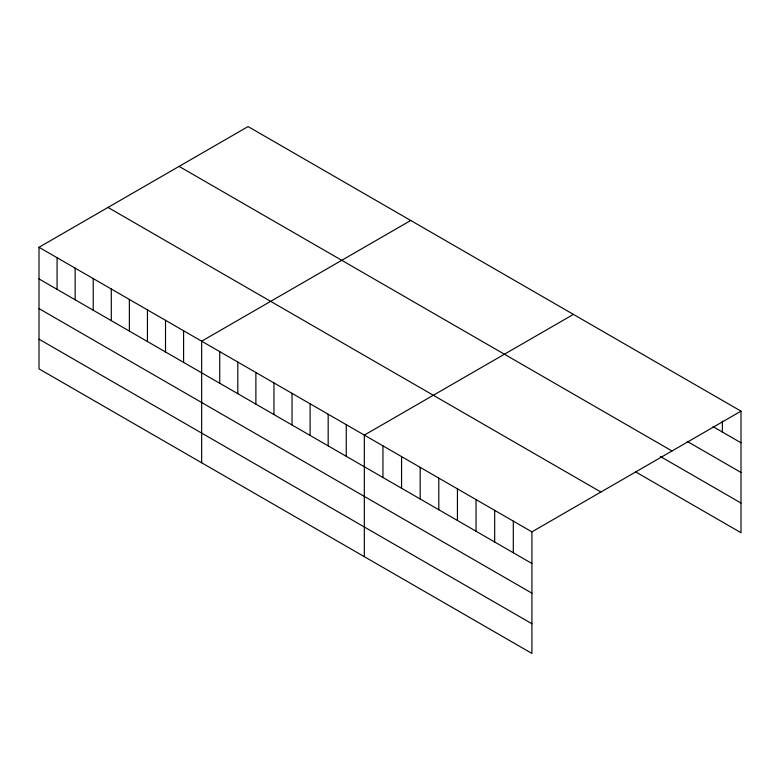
<?xml version="1.0" encoding="UTF-8"?>
<svg xmlns="http://www.w3.org/2000/svg" width="780" height="780" viewBox="0 0 780 780"><rect width="100%" height="100%" fill="white"/><g stroke="black" fill="none" stroke-linecap="round" stroke-linejoin="round"><path stroke-width="1.17" d="M39 247.28L531.921 531.862L531.921 653.435L39 368.852L39 247.28L248.079 126.565L741 411.148L741 532.721L635.476 471.802M410.748 220.477L201.659 341.191L201.659 462.764M573.407 314.389L364.328 435.103L364.328 556.676M531.921 531.862L741 411.148M713.066 426.66L741 442.786M687.209 441.412L741 472.465M179.088 166.393L671.999 450.976M660.309 456.456L741 503.042M108.001 207.441L600.912 492.024M39 278.918L531.921 563.501M39 308.597L531.921 593.18M39 339.173L531.921 623.756M722.377 421.083L722.377 432.032M513.298 521.108L513.298 552.747M494.676 510.354L494.676 541.993M476.053 499.609L476.053 531.248M457.431 488.855L457.431 520.494M438.808 478.101L438.808 509.74M420.186 467.356L420.186 498.995M401.563 456.602L401.563 488.241M382.951 445.848L382.951 477.487M346.252 424.661L346.252 456.3M328.175 414.229L328.175 445.868M310.108 403.796L310.108 435.435M292.032 393.364L292.032 425.002M273.956 382.921L273.956 414.57M255.879 372.489L255.879 404.128M237.812 362.056L237.812 393.695M219.736 351.624L219.736 383.263M183.593 330.749L183.593 362.388M165.516 320.317L165.516 351.956M147.44 309.884L147.44 341.523M129.373 299.452L129.373 331.09M111.296 289.01L111.296 320.658M93.22 278.577L93.22 310.216M75.143 268.144L75.143 299.783M57.076 257.712L57.076 289.351"/></g></svg>
